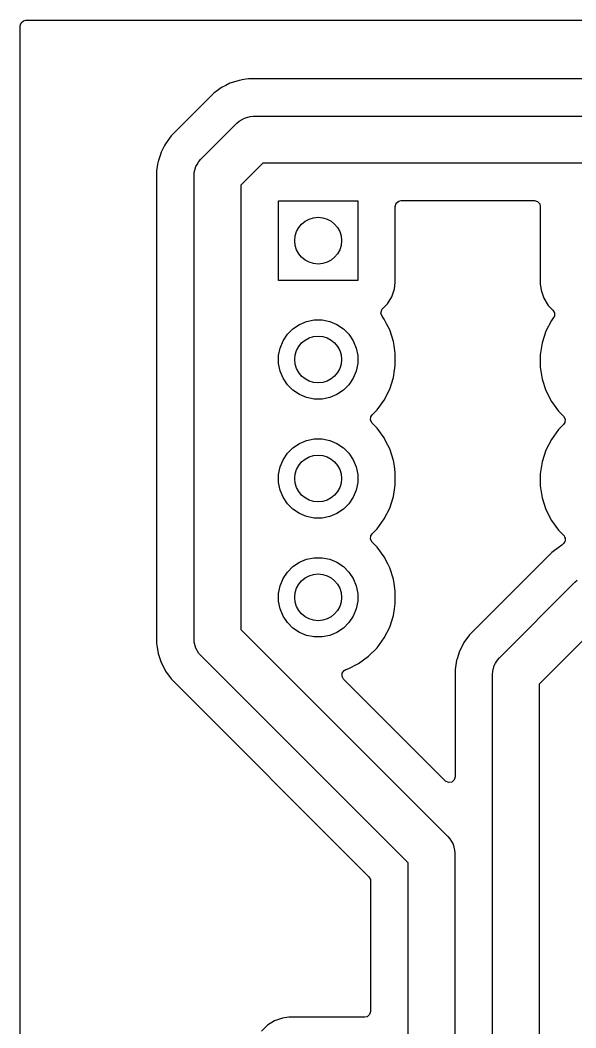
# Model space of a CAD drawing. Header units: inches. Extents: x 0.81 to 4.86, y -4.86 to -0.81.
# Drawn here: x 0.807 to 1.275, y -1.655 to -0.807 of the extents above; entities that cross this region are included whole.
import ezdxf

# ---------------------------------------------------------------- set-up
doc = ezdxf.new("R2010")
doc.units = ezdxf.units.IN
doc.header["$MEASUREMENT"] = 0
doc.layers.add('F.Cu', color=13, linetype='CONTINUOUS', true_color=0xc83434)

msp = doc.modelspace()

# ---------------------------------------------------------------- linework, layer by layer
at = {"layer": 'F.Cu', "linetype": 'CONTINUOUS'}
for p, q in [((0.80711, -0.81199), (0.80788, -0.80935)), ((0.80711, -0.9338), (0.80711, -0.81199)), ((0.80788, -0.80935), (0.80996, -0.80755)), ((0.80996, -0.80755), (0.81199, -0.80711)), ((0.81199, -0.80711), (4.8573, -0.80711)), ((0.9765, -0.86387), (0.97324, -0.86624)), ((0.98009, -0.86204), (0.9765, -0.86387)), ((0.98368, -0.86021), (0.98009, -0.86204)), ((0.98009, -0.86204), (0.98009, -0.86204)), ((0.98854, -0.85863), (0.98368, -0.86021)), ((0.98876, -0.85856), (0.98854, -0.85863)), ((0.98854, -0.85863), (0.98854, -0.85863)), ((0.99134, -0.85772), (0.98876, -0.85856)), ((0.99532, -0.85709), (0.99134, -0.85772)), ((0.99548, -0.85706), (0.99532, -0.85709)), ((0.9993, -0.85646), (0.99548, -0.85706)), ((0.99548, -0.85706), (0.99548, -0.85706)), ((1.45073, -0.85646), (0.9993, -0.85646)), ((0.9993, -0.85646), (0.9993, -0.85646)), ((0.96998, -0.8686), (0.93411, -0.90447)), ((0.97324, -0.86624), (0.96998, -0.8686)), ((0.96998, -0.8686), (0.96998, -0.8686)), ((0.96998, -0.8686), (0.96998, -0.8686)), ((0.97324, -0.86624), (0.97324, -0.86624)), ((0.99135, -0.89204), (0.9958, -0.88947)), ((0.9958, -0.88947), (1.00076, -0.88814)), ((1.00076, -0.88814), (1.00333, -0.88797)), ((1.00076, -0.88814), (1.00076, -0.88814)), ((1.00333, -0.88797), (1.4467, -0.88797)), ((0.95924, -0.92391), (0.98941, -0.89374)), ((0.98941, -0.89374), (0.99135, -0.89204)), ((0.99135, -0.89204), (0.99135, -0.89204)), ((0.93411, -0.90447), (0.92937, -0.91099)), ((0.92856, -0.91258), (0.92571, -0.91817)), ((0.92937, -0.91099), (0.92856, -0.91258)), ((0.92937, -0.91099), (0.92937, -0.91099)), ((0.92511, -0.92004), (0.92322, -0.92584)), ((0.92571, -0.91817), (0.92511, -0.92004)), ((0.92511, -0.92004), (0.92511, -0.92004)), ((0.92571, -0.91817), (0.92571, -0.91817)), ((0.92282, -0.92837), (0.92196, -0.9338)), ((0.92322, -0.92584), (0.92282, -0.92835)), ((0.92282, -0.92835), (0.92282, -0.92837)), ((0.92322, -0.92584), (0.92322, -0.92584)), ((0.95364, -0.93526), (0.95497, -0.93029)), ((0.95497, -0.93029), (0.95609, -0.92837)), ((0.95609, -0.92837), (0.95754, -0.92584)), ((0.95754, -0.92584), (0.95924, -0.92391)), ((0.95754, -0.92584), (0.95754, -0.92584)), ((1.01148, -0.92734), (0.99285, -0.94598)), ((1.43855, -0.92734), (1.01148, -0.92734)), ((0.80711, -3.46962), (0.80711, -0.9338)), ((0.92196, -0.9338), (0.92196, -1.33164)), ((0.95348, -0.93783), (0.95364, -0.93526)), ((0.95348, -1.32761), (0.95348, -0.93783)), ((0.95364, -0.93526), (0.95364, -0.93526)), ((0.99285, -0.94598), (0.99285, -1.31945)), ((1.02441, -1.02598), (1.02441, -0.95906)), ((1.02441, -0.95906), (1.09134, -0.95906)), ((1.09134, -0.95906), (1.09134, -1.02598)), ((1.12285, -0.96374), (1.12363, -0.9611)), ((1.12285, -1.02775), (1.12285, -0.96374)), ((1.12363, -0.9611), (1.12571, -0.9593)), ((1.12571, -0.9593), (1.12774, -0.95886)), ((1.12774, -0.95886), (1.23998, -0.95886)), ((1.23998, -0.95886), (1.24262, -0.95963)), ((1.24262, -0.95963), (1.24442, -0.96171)), ((1.24442, -0.96171), (1.24486, -0.96374)), ((1.24486, -0.96374), (1.24486, -1.02894)), ((1.09134, -1.02598), (1.02441, -1.02598)), ((1.11991, -1.03974), (1.12226, -1.03304)), ((1.12226, -1.03304), (1.12285, -1.02775)), ((1.24486, -1.02894), (1.24546, -1.03422)), ((1.11613, -1.04576), (1.11991, -1.03974)), ((1.24546, -1.03422), (1.24546, -1.03422)), ((1.24546, -1.03422), (1.2478, -1.04093)), ((1.2478, -1.04093), (1.25158, -1.04694)), ((1.11076, -1.05344), (1.11138, -1.05076)), ((1.11138, -1.05076), (1.11218, -1.04971)), ((1.11218, -1.04971), (1.11249, -1.0494)), ((1.11249, -1.0494), (1.11613, -1.04576)), ((1.25158, -1.04694), (1.25553, -1.05089)), ((1.04816, -1.0605), (1.05459, -1.05922)), ((1.05459, -1.05922), (1.06115, -1.05922)), ((1.06115, -1.05922), (1.06759, -1.0605)), ((1.11168, -1.05603), (1.11076, -1.05344)), ((1.11345, -1.05846), (1.11168, -1.05603)), ((1.11546, -1.0624), (1.11345, -1.05846)), ((1.25603, -1.05721), (1.25427, -1.05964)), ((1.25553, -1.05089), (1.25685, -1.05331)), ((1.25666, -1.05605), (1.25603, -1.05721)), ((1.25685, -1.05331), (1.25666, -1.05605)), ((1.03201, -1.07129), (1.03664, -1.06665)), ((1.03664, -1.06665), (1.0421, -1.06301)), ((1.0421, -1.06301), (1.04816, -1.0605)), ((1.06759, -1.0605), (1.07365, -1.06301)), ((1.07365, -1.06301), (1.0791, -1.06665)), ((1.0791, -1.06665), (1.08374, -1.07129)), ((1.11809, -1.06758), (1.11546, -1.0624)), ((1.12125, -1.0773), (1.11809, -1.06758)), ((1.11809, -1.06758), (1.11809, -1.06758)), ((1.11809, -1.06758), (1.11809, -1.06758)), ((1.25427, -1.05964), (1.24962, -1.06876)), ((1.02836, -1.07674), (1.03201, -1.07129)), ((1.08374, -1.07129), (1.08739, -1.07674)), ((1.24962, -1.06876), (1.24646, -1.07848)), ((1.02457, -1.08924), (1.02585, -1.08281)), ((1.02585, -1.08281), (1.02836, -1.07674)), ((1.08739, -1.07674), (1.0899, -1.08281)), ((1.0899, -1.08281), (1.09118, -1.08924)), ((1.12179, -1.08071), (1.12125, -1.0773)), ((1.12285, -1.08741), (1.12179, -1.08071)), ((1.24646, -1.07848), (1.24486, -1.08859)), ((1.02457, -1.0958), (1.02457, -1.08924)), ((1.09118, -1.08924), (1.09118, -1.0958)), ((1.12285, -1.09763), (1.12285, -1.08741)), ((1.24486, -1.08859), (1.24486, -1.09882)), ((1.02585, -1.10223), (1.02457, -1.0958)), ((1.09118, -1.0958), (1.0899, -1.10223)), ((1.12125, -1.10774), (1.12223, -1.10156)), ((1.12223, -1.10156), (1.12285, -1.09763)), ((1.24486, -1.09882), (1.24646, -1.10892)), ((1.02836, -1.10829), (1.02585, -1.10223)), ((1.03201, -1.11375), (1.02836, -1.10829)), ((1.08739, -1.10829), (1.08374, -1.11375)), ((1.0899, -1.10223), (1.08739, -1.10829)), ((1.11809, -1.11746), (1.12125, -1.10774)), ((1.24646, -1.10892), (1.24962, -1.11864)), ((1.03664, -1.11839), (1.03201, -1.11375)), ((1.0421, -1.12203), (1.03664, -1.11839)), ((1.0791, -1.11839), (1.07365, -1.12203)), ((1.08374, -1.11375), (1.0791, -1.11839)), ((1.11345, -1.12658), (1.11809, -1.11746)), ((1.04816, -1.12454), (1.0421, -1.12203)), ((1.05459, -1.12582), (1.04816, -1.12454)), ((1.06115, -1.12582), (1.05459, -1.12582)), ((1.06759, -1.12454), (1.06115, -1.12582)), ((1.07365, -1.12203), (1.06759, -1.12454)), ((1.10744, -1.13485), (1.11345, -1.12658)), ((1.24962, -1.11864), (1.25427, -1.12776)), ((1.10449, -1.1378), (1.10744, -1.13485)), ((1.25427, -1.12776), (1.26028, -1.13603)), ((1.1019, -1.14356), (1.1021, -1.14081)), ((1.10322, -1.14597), (1.1019, -1.14356)), ((1.1021, -1.14081), (1.10322, -1.13907)), ((1.10322, -1.13907), (1.10449, -1.1378)), ((1.26028, -1.13603), (1.26028, -1.13603)), ((1.26028, -1.13603), (1.26449, -1.14025)), ((1.26449, -1.14025), (1.26581, -1.14266)), ((1.26581, -1.14266), (1.26562, -1.14541)), ((1.10744, -1.15019), (1.10322, -1.14597)), ((1.11345, -1.15846), (1.10744, -1.15019)), ((1.26028, -1.15137), (1.25427, -1.15964)), ((1.26449, -1.14715), (1.26028, -1.15137)), ((1.26028, -1.15137), (1.26028, -1.15137)), ((1.26562, -1.14541), (1.26449, -1.14715)), ((1.0421, -1.16301), (1.04816, -1.1605)), ((1.04816, -1.1605), (1.05459, -1.15922)), ((1.05459, -1.15922), (1.06115, -1.15922)), ((1.06115, -1.15922), (1.06759, -1.1605)), ((1.06759, -1.1605), (1.07365, -1.16301)), ((1.11495, -1.1614), (1.11345, -1.15846)), ((1.25427, -1.15964), (1.24962, -1.16876)), ((1.03201, -1.17129), (1.03664, -1.16665)), ((1.03664, -1.16665), (1.0421, -1.16301)), ((1.07365, -1.16301), (1.0791, -1.16665)), ((1.0791, -1.16665), (1.08374, -1.17129)), ((1.11809, -1.16758), (1.11495, -1.1614)), ((1.12125, -1.1773), (1.11809, -1.16758)), ((1.11809, -1.16758), (1.11809, -1.16758)), ((1.11809, -1.16758), (1.11809, -1.16758)), ((1.24962, -1.16876), (1.24646, -1.17848)), ((1.02585, -1.18281), (1.02836, -1.17674)), ((1.02836, -1.17674), (1.03201, -1.17129)), ((1.08374, -1.17129), (1.08739, -1.17674)), ((1.08739, -1.17674), (1.0899, -1.18281)), ((1.12201, -1.18205), (1.12125, -1.1773)), ((1.02457, -1.18924), (1.02585, -1.18281)), ((1.0899, -1.18281), (1.09118, -1.18924)), ((1.12285, -1.18741), (1.12201, -1.18205)), ((1.24646, -1.17848), (1.24486, -1.18859)), ((1.02457, -1.1958), (1.02457, -1.18924)), ((1.09118, -1.18924), (1.09118, -1.1958)), ((1.12285, -1.19763), (1.12285, -1.18741)), ((1.24486, -1.18859), (1.24486, -1.19882)), ((1.02585, -1.20223), (1.02457, -1.1958)), ((1.02836, -1.20829), (1.02585, -1.20223)), ((1.0899, -1.20223), (1.08739, -1.20829)), ((1.09118, -1.1958), (1.0899, -1.20223)), ((1.12125, -1.20774), (1.12246, -1.2001)), ((1.12246, -1.2001), (1.12285, -1.19763)), ((1.24486, -1.19882), (1.24646, -1.20892)), ((1.03201, -1.21375), (1.02836, -1.20829)), ((1.08739, -1.20829), (1.08374, -1.21375)), ((1.11809, -1.21746), (1.12125, -1.20774)), ((1.24646, -1.20892), (1.24962, -1.21864)), ((1.03664, -1.21839), (1.03201, -1.21375)), ((1.0421, -1.22203), (1.03664, -1.21839)), ((1.0791, -1.21839), (1.07365, -1.22203)), ((1.08374, -1.21375), (1.0791, -1.21839)), ((1.11345, -1.22658), (1.11809, -1.21746)), ((1.24962, -1.21864), (1.25427, -1.22776)), ((1.04816, -1.22454), (1.0421, -1.22203)), ((1.05459, -1.22582), (1.04816, -1.22454)), ((1.06115, -1.22582), (1.05459, -1.22582)), ((1.06759, -1.22454), (1.06115, -1.22582)), ((1.07365, -1.22203), (1.06759, -1.22454)), ((1.10744, -1.23485), (1.11345, -1.22658)), ((1.25427, -1.22776), (1.26028, -1.23603)), ((1.10322, -1.23907), (1.10744, -1.23485)), ((1.26028, -1.23603), (1.26028, -1.23603)), ((1.26028, -1.23603), (1.26449, -1.24025)), ((1.1019, -1.24356), (1.1021, -1.24081)), ((1.10322, -1.24597), (1.1019, -1.24356)), ((1.1021, -1.24081), (1.10322, -1.23907)), ((1.26449, -1.24025), (1.26467, -1.24056)), ((1.26467, -1.24056), (1.26495, -1.24078)), ((1.26495, -1.24078), (1.26531, -1.24175)), ((1.26531, -1.24175), (1.26581, -1.24266)), ((1.26562, -1.24541), (1.26539, -1.24576)), ((1.26569, -1.24437), (1.26562, -1.24541)), ((1.26591, -1.24335), (1.26569, -1.24437)), ((1.26581, -1.24266), (1.26579, -1.24302)), ((1.26579, -1.24302), (1.26591, -1.24335)), ((1.10744, -1.25019), (1.10322, -1.24597)), ((1.11345, -1.25846), (1.10744, -1.25019)), ((1.26109, -1.24991), (1.25457, -1.25465)), ((1.26172, -1.24959), (1.26109, -1.24991)), ((1.26296, -1.24869), (1.26172, -1.24959)), ((1.26449, -1.24715), (1.26296, -1.24869)), ((1.26533, -1.24604), (1.26449, -1.24715)), ((1.26539, -1.24576), (1.26533, -1.24604)), ((1.0421, -1.26301), (1.04816, -1.2605)), ((1.04816, -1.2605), (1.05459, -1.25922)), ((1.05459, -1.25922), (1.06115, -1.25922)), ((1.06115, -1.25922), (1.06759, -1.2605)), ((1.06759, -1.2605), (1.07365, -1.26301)), ((1.1164, -1.26424), (1.11345, -1.25846)), ((1.25457, -1.25465), (1.18529, -1.32393)), ((1.03201, -1.27129), (1.03664, -1.26665)), ((1.03664, -1.26665), (1.0421, -1.26301)), ((1.07365, -1.26301), (1.0791, -1.26665)), ((1.0791, -1.26665), (1.08374, -1.27129)), ((1.11809, -1.26758), (1.1164, -1.26424)), ((1.12125, -1.2773), (1.11809, -1.26758)), ((1.11809, -1.26758), (1.11809, -1.26758)), ((1.11809, -1.26758), (1.11809, -1.26758)), ((1.02585, -1.28281), (1.02836, -1.27674)), ((1.02836, -1.27674), (1.03201, -1.27129)), ((1.08374, -1.27129), (1.08739, -1.27674)), ((1.08739, -1.27674), (1.0899, -1.28281)), ((1.12181, -1.28084), (1.12125, -1.2773)), ((1.27401, -1.27978), (1.27594, -1.27808)), ((1.02457, -1.28924), (1.02585, -1.28281)), ((1.0899, -1.28281), (1.09118, -1.28924)), ((1.12285, -1.28741), (1.12181, -1.28084)), ((1.12285, -1.29763), (1.12285, -1.28741)), ((1.21042, -1.34336), (1.27401, -1.27978)), ((1.02457, -1.2958), (1.02457, -1.28924)), ((1.02585, -1.30223), (1.02457, -1.2958)), ((1.09118, -1.2958), (1.0899, -1.30223)), ((1.09118, -1.28924), (1.09118, -1.2958)), ((1.02836, -1.30829), (1.02585, -1.30223)), ((1.0899, -1.30223), (1.08739, -1.30829)), ((1.12125, -1.30774), (1.12215, -1.3021)), ((1.12215, -1.3021), (1.12285, -1.29763)), ((1.03201, -1.31375), (1.02836, -1.30829)), ((1.08739, -1.30829), (1.08374, -1.31375)), ((1.11809, -1.31746), (1.12125, -1.30774)), ((0.99285, -1.31945), (1.16714, -1.49374)), ((1.03664, -1.31839), (1.03201, -1.31375)), ((1.0421, -1.32203), (1.03664, -1.31839)), ((1.0791, -1.31839), (1.07365, -1.32203)), ((1.08374, -1.31375), (1.0791, -1.31839)), ((1.11345, -1.32658), (1.11809, -1.31746)), ((1.28938, -1.32008), (1.24403, -1.36544)), ((0.95364, -1.33018), (0.95348, -1.32761)), ((0.95497, -1.33512), (0.95364, -1.33018)), ((0.95364, -1.33018), (0.95364, -1.33018)), ((1.04816, -1.32454), (1.0421, -1.32203)), ((1.05459, -1.32582), (1.04816, -1.32454)), ((1.06115, -1.32582), (1.05459, -1.32582)), ((1.06759, -1.32454), (1.06115, -1.32582)), ((1.07365, -1.32203), (1.06759, -1.32454)), ((1.10744, -1.33485), (1.11345, -1.32658)), ((1.18529, -1.32393), (1.18055, -1.33045)), ((0.92196, -1.33164), (0.92213, -1.33272)), ((0.92213, -1.33272), (0.92322, -1.3396)), ((0.95497, -1.33514), (0.95497, -1.33512)), ((0.95754, -1.33959), (0.95497, -1.33514)), ((1.10021, -1.34208), (1.10744, -1.33485)), ((1.17683, -1.33781), (1.17478, -1.34414)), ((1.17688, -1.33766), (1.17683, -1.33781)), ((1.17986, -1.33181), (1.17688, -1.33766)), ((1.18055, -1.33045), (1.17986, -1.33181)), ((1.17986, -1.33181), (1.17986, -1.33181)), ((1.18055, -1.33045), (1.18055, -1.33045)), ((0.92322, -1.3396), (0.92571, -1.34726)), ((0.92571, -1.34726), (0.92706, -1.34991)), ((0.95924, -1.34153), (0.95754, -1.33959)), ((0.95754, -1.33959), (0.95754, -1.33959)), ((1.13353, -1.51582), (0.95924, -1.34153)), ((1.09193, -1.3481), (1.10021, -1.34208)), ((1.1744, -1.34529), (1.17314, -1.35325)), ((1.17478, -1.34414), (1.1744, -1.34529)), ((1.1744, -1.34529), (1.1744, -1.34529)), ((1.20726, -1.34784), (1.20873, -1.3453)), ((1.20873, -1.3453), (1.21042, -1.34336)), ((1.20873, -1.3453), (1.20873, -1.3453)), ((0.92706, -1.34991), (0.92937, -1.35444)), ((0.92937, -1.35444), (0.93411, -1.36096)), ((1.07819, -1.35619), (1.07983, -1.35398)), ((1.07983, -1.35398), (1.08125, -1.35325)), ((1.08125, -1.35325), (1.08282, -1.35274)), ((1.08282, -1.35274), (1.08315, -1.35257)), ((1.08282, -1.35274), (1.08282, -1.35274)), ((1.08315, -1.35257), (1.09193, -1.3481)), ((1.17314, -1.35325), (1.17314, -1.44339)), ((1.20466, -1.35728), (1.20483, -1.35471)), ((1.20483, -1.35471), (1.20616, -1.34975)), ((1.20483, -1.35471), (1.20483, -1.35471)), ((1.20616, -1.34975), (1.20726, -1.34784)), ((0.93411, -1.36096), (0.93411, -1.36096)), ((0.93411, -1.36096), (1.10059, -1.52744)), ((1.07799, -1.35893), (1.07819, -1.35619)), ((1.07931, -1.36134), (1.07799, -1.35893)), ((1.16481, -1.44684), (1.07931, -1.36134)), ((1.20466, -1.70738), (1.20466, -1.35728)), ((1.24403, -1.36544), (1.24403, -1.69923)), ((1.16506, -1.44708), (1.16481, -1.44684)), ((1.16757, -1.44822), (1.16506, -1.44708)), ((1.17029, -1.44783), (1.16757, -1.44822)), ((1.17237, -1.44603), (1.17029, -1.44783)), ((1.17314, -1.44339), (1.17237, -1.44603)), ((1.16714, -1.49374), (1.16883, -1.49568)), ((1.16883, -1.49568), (1.16883, -1.49568)), ((1.16883, -1.49568), (1.1714, -1.50013)), ((1.1714, -1.50013), (1.17273, -1.50509)), ((1.17273, -1.50509), (1.17273, -1.50509)), ((1.17273, -1.50509), (1.1729, -1.50766)), ((1.1729, -1.50766), (1.1729, -2.14708)), ((1.13353, -2.13892), (1.13353, -1.51582)), ((1.10059, -1.52744), (1.1019, -1.52985)), ((1.1019, -1.52985), (1.10202, -1.53089)), ((1.10202, -1.53089), (1.10202, -1.64077)), ((1.10124, -1.64341), (1.09916, -1.64521)), ((1.10202, -1.64077), (1.10124, -1.64341)), ((1.01527, -1.65237), (1.01024, -1.65739)), ((1.02128, -1.64859), (1.01527, -1.65237)), ((1.02798, -1.64625), (1.02128, -1.64859)), ((1.03327, -1.64565), (1.02798, -1.64625)), ((1.02798, -1.64625), (1.02798, -1.64625)), ((1.09713, -1.64565), (1.03327, -1.64565)), ((1.09916, -1.64521), (1.09713, -1.64565))]:
    msp.add_line(p, q, dxfattribs=at)
at = {"layer": 'F.Cu'}
for centre in [(1.05787, -0.99252), (1.05787, -0.99252), (1.05787, -1.09252), (1.05787, -1.09252), (1.05787, -1.19252), (1.05787, -1.19252), (1.05787, -1.29252), (1.05787, -1.29252)]:
    msp.add_circle(centre, 0.01969, dxfattribs=at)

doc.saveas('drawing.dxf')
